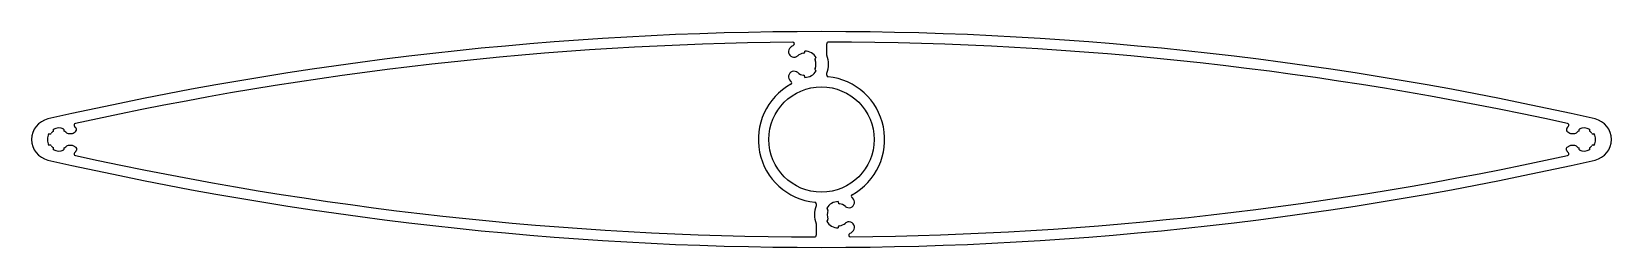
# Model space of a CAD drawing. Extents: x 149 to 449, y 433 to 474.
import ezdxf

# ---------------------------------------------------------------- set-up
doc = ezdxf.new("R2010")
doc.units = 0
doc.header["$LTSCALE"] = 5
doc.layers.get('0').update_dxf_attribs({"linetype": 'CONTINUOUS'})

msp = doc.modelspace()

# ---------------------------------------------------------------- linework, layer by layer
for p, q in [((300.24, 469.99), (300.24, 472.19)), ((296.08, 470.67), (296.08, 470.79)), ((298.24, 469.54), (298.14, 469.48)), ((296.08, 465.79), (296.08, 465.91)), ((298.14, 467.1), (298.24, 467.04)), ((300.24, 466.22), (300.24, 466.59)), ((152.55, 455.11), (152.56, 455.1)), ((153.33, 455.88), (153.32, 455.89)), ((155.37, 455.98), (155.34, 455.91)), ((156.35, 455.13), (156.85, 455.13)), ((157.15, 455.21), (157.52, 455.42)), ((440.96, 455.42), (441.33, 455.21)), ((441.63, 455.13), (442.13, 455.13)), ((443.14, 455.91), (443.11, 455.98)), ((445.16, 455.89), (445.15, 455.88)), ((445.93, 455.1), (445.94, 455.11)), ((152.56, 452.88), (152.55, 452.87)), ((153.32, 452.1), (153.33, 452.11)), ((155.34, 452.07), (155.37, 452)), ((156.85, 452.85), (156.35, 452.85)), ((157.7, 452.46), (157.15, 452.77)), ((441.33, 452.77), (440.78, 452.46)), ((442.13, 452.85), (441.63, 452.85)), ((443.11, 452), (443.14, 452.07)), ((445.15, 452.11), (445.16, 452.1)), ((445.94, 452.87), (445.93, 452.88)), ((298.24, 441.76), (298.24, 441.39)), ((302.41, 442.19), (302.41, 442.07)), ((300.34, 440.88), (300.24, 440.94)), ((300.24, 438.44), (300.34, 438.5)), ((298.24, 437.99), (298.24, 435.79)), ((302.41, 437.31), (302.41, 437.19))]:
    msp.add_line(p, q)
msp.add_circle((299.24, 453.99), 10)
for centre, radius, start, end in [((299.24, -183.64), 658.13, 77.10342, 102.89658), ((299.24, -183.64), 656.13, 90.47582, 102.47085), ((294.03, 470.68), 1.05, 130.5316, 310.7903), ((296.08, 468.29), 4.2, 120.4538, 130.5291), ((293.8, 472.17), 0.3, 300.4538, 90.4758), ((300.54, 472.19), 0.3, 89.8864, 180), ((299.24, -183.64), 656.13, 77.52915, 89.88643), ((296.08, 468.29), 2.1, 97.1808, 130.3973), ((295.78, 470.67), 0.3, 277.1808, 0), ((296.08, 468.29), 2.5, 29.9996, 90), ((298.29, 469.22), 0.3, 119.9997, 202.8188), ((296.08, 468.29), 2.1, 337.1812, 22.8188), ((296.08, 468.29), 4.5, 337.7728, 22.2272), ((294.03, 465.9), 1.05, 49.2097, 229.4684), ((296.08, 468.29), 4.2, 229.4709, 231.7677), ((296.08, 468.29), 2.1, 229.6027, 262.8192), ((295.78, 465.91), 0.3, 0, 82.8192), ((296.08, 468.29), 2.5, 270, 330.0004), ((298.29, 467.36), 0.3, 157.1812, 240.0003), ((300.54, 466.22), 0.3, 180, 263.933), ((299.24, 453.99), 12, 298.9278, 83.933), ((299.24, 453.99), 12, 118.9325, 263.933), ((293.29, 464.76), 0.3, 298.9325, 51.7677), ((153.24, 453.99), 4, 102.8587, 257.1413), ((154.44, 453.99), 2.2, 65, 120.5225), ((157.62, 456.72), 0.3, 102.4709, 220.646), ((154.44, 453.99), 3.89, 33.3847, 40.646), ((157.27, 455.85), 0.5, 300, 33.3847), ((441.21, 455.85), 0.5, 146.6153, 240), ((444.04, 453.99), 3.89, 139.354, 146.6153), ((440.86, 456.72), 0.3, 319.354, 77.5291), ((444.04, 453.99), 2.2, 59.4775, 115), ((445.24, 453.99), 4, 282.8587, 77.1413), ((154.44, 453.99), 2.2, 149.4775, 210.5225), ((152.73, 455.27), 0.25, 225, 323.0682), ((154.44, 453.99), 1.89, 126.9318, 143.0682), ((153.16, 455.7), 0.25, 306.9318, 45), ((155.57, 455.81), 0.25, 155, 238.2834), ((154.44, 453.99), 1.89, 47.1666, 58.2834), ((156.35, 456.05), 0.925, 227.1666, 270), ((156.85, 455.73), 0.6, 270, 300), ((441.63, 455.73), 0.6, 240, 270), ((442.13, 456.05), 0.925, 270, 312.8334), ((444.04, 453.99), 1.89, 121.7166, 132.8334), ((442.92, 455.81), 0.25, 301.7166, 25), ((445.33, 455.7), 0.25, 135, 233.0682), ((444.04, 453.99), 1.89, 36.9318, 53.0682), ((445.75, 455.27), 0.25, 216.9318, 315), ((444.04, 453.99), 2.2, 329.4775, 30.5225), ((299.24, 1091.62), 658.13, 257.10342, 282.89658), ((152.73, 452.71), 0.25, 36.9318, 135), ((154.44, 453.99), 1.89, 216.9318, 233.0682), ((153.16, 452.28), 0.25, 315, 53.0682), ((154.44, 453.99), 2.2, 239.4775, 295), ((155.57, 452.17), 0.25, 121.7166, 205), ((154.44, 453.99), 1.89, 301.7166, 312.8334), ((156.35, 451.93), 0.925, 90, 132.8334), ((156.85, 452.25), 0.6, 60, 90), ((157.62, 451.26), 0.3, 139.354, 257.5291), ((154.44, 453.99), 3.89, 319.354, 330), ((299.24, 1091.62), 656.13, 257.52915, 269.88643), ((157.55, 452.2), 0.3, 330, 60), ((299.24, 1091.62), 656.13, 270.47588, 282.47085), ((440.93, 452.2), 0.3, 120, 210), ((444.04, 453.99), 3.89, 210, 220.646), ((440.86, 451.26), 0.3, 282.4709, 40.646), ((441.63, 452.25), 0.6, 90, 120), ((442.13, 451.93), 0.925, 47.1666, 90), ((444.04, 453.99), 1.89, 227.1666, 238.2834), ((442.92, 452.17), 0.25, 335, 58.2834), ((444.04, 453.99), 2.2, 245, 300.5225), ((445.33, 452.28), 0.25, 126.9318, 225), ((444.04, 453.99), 1.89, 306.9318, 323.0682), ((445.75, 452.71), 0.25, 45, 143.0682), ((302.41, 439.69), 4.5, 157.7537, 202.2463), ((297.94, 441.76), 0.3, 360, 83.933), ((302.41, 439.69), 2.5, 90, 150.0004), ((302.71, 442.07), 0.3, 180, 262.8192), ((302.41, 439.69), 2.1, 49.6027, 82.8192), ((304.45, 442.08), 1.05, 229.2097, 49.4684), ((305.19, 443.23), 0.3, 118.9278, 231.7728), ((302.41, 439.69), 4.2, 49.4709, 51.7728), ((302.41, 439.69), 2.5, 209.9996, 270), ((302.41, 439.69), 2.1, 157.1812, 202.8188), ((300.19, 440.62), 0.3, 337.1812, 60.0003), ((300.19, 438.76), 0.3, 299.9997, 22.8188), ((302.41, 439.69), 2.1, 277.1808, 310.3973), ((304.45, 437.3), 1.05, 310.5316, 130.7903), ((297.94, 435.79), 0.3, 269.8864, 360), ((302.71, 437.31), 0.3, 97.1808, 180), ((304.69, 435.81), 0.3, 120.4724, 270.4759), ((302.41, 439.69), 4.2, 300.4724, 310.5291)]:
    msp.add_arc(centre, radius, start, end)

doc.saveas('drawing.dxf')
